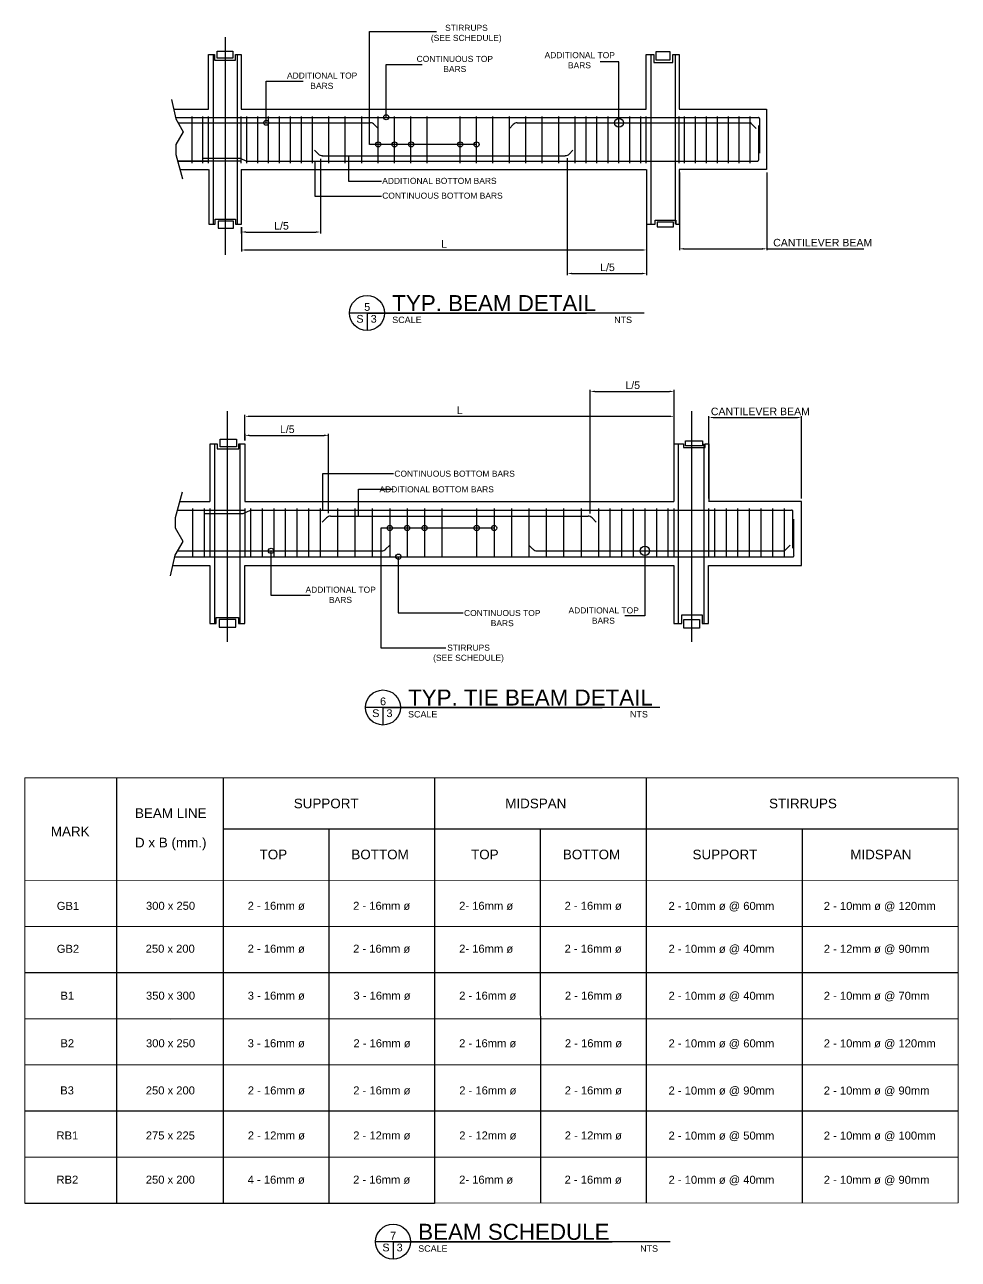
# Model space of a CAD drawing. Header units: inches. Extents: x -1 to 315328, y 6829 to 107833.
# Drawn here: x 209191 to 238359, y 7652 to 46211 of the extents above; entities that cross this region are included whole.
import ezdxf

# ---------------------------------------------------------------- set-up
doc = ezdxf.new("R2010")
doc.units = ezdxf.units.IN
doc.header["$MEASUREMENT"] = 0
for name, color, linetype in [('1', 7, 'Continuous'), ('3', 3, 'Continuous'), ('PDF6_0', 7, 'Continuous'), ('PDF6_GridLines', 7, 'Continuous'), ('PDF6_REBARS', 7, 'Continuous'), ('PDF6_TEXT', 7, 'Continuous'), ('PDF6_wall', 7, 'Continuous'), ('TEXTS', 2, 'Continuous')]:
    doc.layers.add(name, color=color, linetype=linetype)
doc.layers.add('Table(Main)', color=2, linetype='Continuous', lineweight=0)
doc.styles.add('Arial', font='arial.ttf', dxfattribs={"height": 250})
doc.styles.add('PDF Arial', font='arial.ttf')
doc.styles.get("Standard").update_dxf_attribs({"font": 'arial.ttf'})

msp = doc.modelspace()

# ---------------------------------------------------------------- linework, layer by layer
for p, q in [((218693.68102, 21092.11436), (221996.98724, 21092.11436)), ((225300.29346, 21093.86311), (228603.59968, 21093.86311)), ((233481.54534, 21092.11436), (238359.49103, 21092.11436))]:
    msp.add_line(p, q)
at = {"layer": '1'}
for p, q in [((212058.19931, 22687.11148), (212058.19931, 9409.43531)), ((215390.3748, 22692.11436), (215390.3748, 9396.43858)), ((221996.98724, 22693.86311), (221996.98724, 9398.18733)), ((221996.98724, 22689.46779), (221996.98724, 9414.78869)), ((228603.59968, 22691.21654), (228604.9708, 9415.26271)), ((228603.59968, 22691.21654), (228603.59968, 9416.53744)), ((215390.3748, 21092.11436), (238359.49103, 21092.11436)), ((218693.68102, 21092.11436), (218694.76103, 9409.43531)), ((225300.29346, 21093.86311), (225301.37347, 9411.18407)), ((233481.54534, 21092.58838), (233482.35322, 9415.26271)), ((209190.5535, 18047.42184), (238359.49103, 18051.93828)), ((209190.5535, 16606.58862), (238359.49103, 16611.02535)), ((209190.5535, 15166.58862), (238359.49103, 15171.90701)), ((209190.5535, 13726.58862), (238359.49103, 13731.90701)), ((209190.5535, 13726.58862), (238359.49103, 13731.10506)), ((209190.5535, 12286.58862), (238359.49103, 12291.10506)), ((209190.5535, 10845.7554), (238359.49103, 10850.19213)), ((209190.5535, 9405.7554), (221996.98724, 9408.0904))]:
    msp.add_line(p, q, dxfattribs=at)
at = {"layer": '1', "color": 0}
msp.add_line((213760.38372, 15167.42184), (238359.49103, 15171.90701), dxfattribs=at)
at = {"layer": 'PDF6_0', "linetype": 'Continuous'}
for points in [[(223308.42244, 42470.88956), (219967.97577, 42470.88956), (219967.97577, 45995.80268), (222057.25874, 45995.80268)], [(213844.49189, 43573.67808), (214931.23985, 43573.67808), (214931.23985, 45281.99775), (215119.71643, 45281.99775), (215119.71643, 45101.54144), (215777.37941, 45101.54144), (215777.37941, 45281.99775), (215957.83571, 45281.99775), (215957.83571, 43573.67808), (228609.82761, 43573.67808), (228609.82761, 45281.99775), (228850.43601, 45281.99775), (228850.43601, 45029.35892), (229439.9266, 45029.35892), (229439.9266, 45281.99775), (229636.42346, 45281.99775), (229636.42346, 43573.67808), (232371.33899, 43573.67808), (232371.33899, 41692.92239), (229636.42346, 41692.92239)], [(215075.60489, 45281.99775), (215075.60489, 39980.59258)], [(215825.50109, 45281.99775), (215825.50109, 39980.59258)], [(228754.19265, 45281.99775), (228754.19265, 39980.59258)], [(229359.7238, 45366.21069), (229359.7238, 45366.21069)], [(229508.09898, 45281.99775), (229508.09898, 39980.59258)], [(220485.28384, 43317.02912), (220485.28384, 44969.20682), (221608.12306, 44969.20682)], [(227755.66777, 43144.59309), (227755.66777, 45053.41976), (227166.17719, 45053.41976)], [(216731.79274, 43144.59309), (216731.79274, 44447.88861), (216816.00568, 44447.88861), (217886.71308, 44447.88861)], [(213904.644, 43317.02912), (232114.69002, 43317.02912)], [(232150.78128, 43280.93786), (232150.78128, 42202.21018)], [(213984.8468, 43144.59309), (219988.02647, 43144.59309)], [(220112.34081, 43092.46127), (220232.64502, 42972.15707)], [(224455.3225, 43092.46127), (224335.0183, 42972.15707)], [(224575.6267, 43144.59309), (231858.04106, 43144.59309)], [(231882.1019, 43132.56267), (232046.51764, 42972.15707)], [(232114.69002, 43060.38015), (232114.69002, 41981.65248)], [(214758.80383, 42041.80458), (215909.71403, 42041.80458), (216126.26159, 41945.56121), (232082.6089, 41945.56121)], [(218367.92989, 42170.12906), (218243.61554, 42290.43326)], [(218488.23409, 42117.99724), (226079.42923, 42117.99724)], [(226199.73343, 42170.12906), (226320.03763, 42290.43326)], [(215957.83571, 41945.56121), (213972.81638, 41945.56121), (214931.23985, 41945.56121)], [(214044.9989, 41692.92239), (214931.23985, 41692.92239)], [(214939.26013, 41692.92239), (214939.26013, 39980.59258), (215139.76713, 39980.59258), (215139.76713, 40132.97791), (215781.38955, 40132.97791), (215781.38955, 39980.59258), (215961.84585, 39980.59258), (215961.84585, 41692.92239)], [(215957.83571, 41692.92239), (228609.82761, 41692.92239)], [(228617.84789, 41692.92239), (228617.84789, 39980.59258), (228890.53741, 39980.59258), (228890.53741, 40100.89679), (229532.15982, 40100.89679), (229532.15982, 39980.59258), (229644.44374, 39980.59258), (229644.44374, 41692.92239)], [(214984.92865, 31316.64804), (214984.92865, 33125.22121), (215201.47622, 33125.22121), (215201.47622, 32968.82575), (215879.18989, 32968.82575), (215879.18989, 33125.22121), (216071.67661, 33125.22121), (216071.67661, 31316.64804)], [(215129.2937, 27511.02512), (215129.2937, 33125.22121)], [(215927.31157, 27511.02512), (215927.31157, 33125.22121)], [(229477.57484, 31316.64804), (229477.57484, 33125.22121), (229770.31507, 33125.22121), (229770.31507, 33000.90687), (230448.02874, 33000.90687), (230448.02874, 33125.22121), (230564.3228, 33125.22121), (230564.3228, 31316.64804)], [(229621.93989, 27511.02512), (229621.93989, 33125.22121)], [(230419.95776, 27511.02512), (230419.95776, 33125.22121)], [(213830.00832, 29323.60843), (214976.90837, 29323.60843), (214976.90837, 27511.02512), (215177.41538, 27511.02512), (215177.41538, 27699.5017), (215875.17975, 27699.5017), (215875.17975, 27511.02512), (216063.65633, 27511.02512), (216063.65633, 29323.60843), (229469.55456, 29323.60843), (229469.55456, 27511.02512), (229726.20353, 27511.02512), (229726.20353, 27775.69436), (230351.78538, 27775.69436), (230351.78538, 27511.02512), (230556.30252, 27511.02512), (230556.30252, 29323.60843), (233455.63379, 29323.60843), (233455.63379, 31316.64804), (230556.30252, 31316.64804)], [(214038.5356, 31316.64804), (214976.90837, 31316.64804)], [(216063.65633, 31316.64804), (229469.55456, 31316.64804)], [(213962.34294, 31043.95851), (214976.90837, 31043.95851)], [(214796.45207, 31104.11062), (214796.45207, 29568.22697)], [(214976.90837, 31104.11062), (214976.90837, 29568.22697)], [(216063.65633, 31104.11062), (216063.65633, 29568.22697)], [(216244.11263, 31104.11062), (216244.11263, 29568.22697)], [(216609.03538, 31104.11062), (216609.03538, 29568.22697)], [(216969.94799, 31104.11062), (216969.94799, 29568.22697)], [(217330.86059, 31104.11062), (217330.86059, 29568.22697)], [(217695.78334, 31104.11062), (217695.78334, 29568.22697)], [(218056.69594, 31104.11062), (218056.69594, 29568.22697)], [(218421.61869, 31104.11062), (218421.61869, 29568.22697)], [(218962.9876, 31104.11062), (218962.9876, 29568.22697)], [(219508.36665, 31104.11062), (219508.36665, 29568.22697)], [(220049.73555, 31104.11062), (220049.73555, 29568.22697)], [(220595.1146, 31104.11062), (220595.1146, 29568.22697)], [(221136.48351, 31104.11062), (221136.48351, 29568.22697)], [(221681.86256, 31104.11062), (221681.86256, 29568.22697)], [(222223.23147, 31104.11062), (222223.23147, 29568.22697)], [(223309.97943, 31104.11062), (223309.97943, 29568.22697)], [(223855.35847, 31104.11062), (223855.35847, 29568.22697)], [(224396.72738, 31104.11062), (224396.72738, 29568.22697)], [(224942.10643, 31104.11062), (224942.10643, 29568.22697)], [(225483.47534, 31104.11062), (225483.47534, 29568.22697)], [(226028.85439, 31104.11062), (226028.85439, 29568.22697)], [(226574.23344, 31104.11062), (226574.23344, 29568.22697)], [(227115.60235, 31104.11062), (227115.60235, 29568.22697)], [(227476.51495, 31104.11062), (227476.51495, 29568.22697)], [(227841.4377, 31104.11062), (227841.4377, 29568.22697)], [(228202.3503, 31104.11062), (228202.3503, 29568.22697)], [(228567.27305, 31104.11062), (228567.27305, 29568.22697)], [(228928.18565, 31104.11062), (228928.18565, 29568.22697)], [(229289.09826, 31104.11062), (229289.09826, 29568.22697)], [(229469.55456, 31104.11062), (229469.55456, 29568.22697)], [(230556.30252, 31104.11062), (230556.30252, 29568.22697)], [(230740.76896, 31104.11062), (230740.76896, 29568.22697)], [(231101.68157, 31104.11062), (231101.68157, 29568.22697)], [(231462.59417, 31104.11062), (231462.59417, 29568.22697)], [(231827.51692, 31104.11062), (231827.51692, 29568.22697)], [(232188.42953, 31104.11062), (232188.42953, 29568.22697)], [(232549.34213, 31104.11062), (232549.34213, 29568.22697)], [(232914.26488, 31104.11062), (232914.26488, 29568.22697)], [(223855.35847, 30490.55919), (220314.4048, 30490.55919), (220314.4048, 26753.10865), (222343.53567, 26753.10865)], [(216885.73504, 29776.75425), (216885.73504, 28393.25593), (218108.82776, 28393.25593)], [(228567.27305, 29776.75425), (228567.27305, 27751.63352), (227941.6912, 27751.63352)], [(220863.79399, 29592.28781), (220863.79399, 27839.8566), (222892.92486, 27839.8566)]]:
    msp.add_lwpolyline(points, dxfattribs=at)
for points in [[(215207.93952, 45386.26139), (215689.15632, 45386.26139), (215689.15632, 45169.71383), (215207.93952, 45169.71383)], [(228906.57797, 45109.56172), (229359.7238, 45109.56172), (229359.7238, 45366.21069), (228906.57797, 45366.21069)], [(215232.00036, 39852.2681), (215717.2273, 39852.2681), (215717.2273, 40072.8258), (215232.00036, 40072.8258)], [(228950.68951, 39896.37964), (229455.96716, 39896.37964), (229455.96716, 40044.75482), (228950.68951, 40044.75482)], [(215297.71958, 33261.56597), (215811.01751, 33261.56597), (215811.01751, 33028.97785), (215297.71958, 33028.97785)], [(229834.47731, 33217.45443), (230367.82594, 33217.45443), (230367.82594, 33057.04883), (229834.47731, 33057.04883)], [(215269.6486, 27398.7412), (215782.94653, 27398.7412), (215782.94653, 27631.32932), (215269.6486, 27631.32932)], [(229788.3607, 27631.32932), (230273.58765, 27631.32932), (230273.58765, 27358.6398), (229788.3607, 27358.6398)]]:
    msp.add_lwpolyline(points, close=True, dxfattribs=at)
for centre, radius in [((216733.79769, 43146.59805), 78.19785), ((220487.28879, 43319.03407), 78.19785), ((227757.67226, 43146.59758), 138.35042), ((220234.64997, 42472.89452), 78.19785), ((220747.9479, 42472.89452), 78.19785), ((221261.24583, 42472.89452), 78.19785), ((222797.12947, 42472.89452), 78.19785), ((223310.4274, 42472.89452), 78.19785), ((220597.12064, 30492.56522), 82.20691), ((221138.48954, 30492.56522), 82.20691), ((221683.86859, 30492.56522), 82.20691), ((223311.98546, 30492.56522), 82.20691), ((223857.36451, 30492.56522), 82.20691), ((216887.74108, 29778.76029), 82.20691), ((228569.27713, 29778.75833), 146.37111), ((220865.80002, 29594.29385), 82.20691)]:
    msp.add_circle(centre, radius, dxfattribs=at)
for centre, radius, start, end in [((232116.69717, 43282.945), 34.08411, 359.996507941, 90.003492068), ((219990.03376, 42974.17288), 170.42021, 44.997973998, 90.000745491), ((224577.62956, 42974.17288), 170.42021, 89.999254509, 135.002025999), ((231860.04539, 43110.50806), 34.08503, 45.002359977, 89.998750649), ((218490.23694, 42292.42759), 170.42021, 224.997973998, 270.000745491), ((226081.43652, 42292.42759), 170.42021, 269.999254509, 315.002026002), ((232084.61605, 41983.65547), 34.08411, 269.996507929, 0.003492044)]:
    msp.add_arc(centre, radius, start, end, dxfattribs=at)
at = {"layer": 'PDF6_GridLines', "linetype": 'Continuous'}
for points in [[(215452.55806, 45819.35652), (215452.55806, 39026.17925)], [(215530.3077, 26941.58523), (215530.3077, 34139.78664)], [(230030.97417, 26941.58523), (230030.97417, 34139.78664)]]:
    msp.add_lwpolyline(points, dxfattribs=at)
at = {"layer": 'PDF6_REBARS', "linetype": 'Continuous'}
for points in [[(219310.3128, 42117.99724), (219310.3128, 41692.92239)], [(219310.3128, 42085.91612), (219310.3128, 41319.97936), (220336.90866, 41319.97936)], [(218259.6561, 41941.55107), (218259.6561, 40858.81326), (220340.9188, 40858.81326)], [(218505.83163, 31051.9788), (218505.83163, 32198.87885), (220711.40866, 32198.87885)], [(219620.65057, 30899.59347), (219620.65057, 31709.64177), (220707.39852, 31709.64177)], [(219620.65057, 30863.50221), (219620.65057, 31316.64804)]]:
    msp.add_lwpolyline(points, dxfattribs=at)
at = {"layer": 'PDF6_TEXT', "linetype": 'Continuous'}
for points in [[(213772.30937, 43878.44873), (213908.65414, 43272.91758), (214145.2524, 42863.88329), (213916.67442, 42466.87942), (213916.67442, 42158.09864), (214125.2017, 41400.18217)], [(226143.59147, 42037.79444), (226143.59147, 38392.57712)], [(218428.08199, 42025.76402), (218428.08199, 39691.8625)], [(229644.44374, 41596.67903), (229644.44374, 39166.53415)], [(232379.35927, 41596.67903), (232379.35927, 39166.53415)], [(228617.84789, 40742.5192), (228617.84789, 38392.57712)], [(215961.84585, 39691.8625), (215961.84585, 39888.35936), (215961.84585, 39130.44289)], [(216106.21089, 39735.97404), (218287.72708, 39735.97404)], [(228617.84789, 39876.32894), (228617.84789, 39130.44289)], [(216106.21089, 39174.55443), (228477.49299, 39174.55443)], [(229784.79865, 39210.64569), (232239.00437, 39210.64569)], [(232379.35927, 39210.64569), (235411.02516, 39210.64569)], [(226287.95651, 38440.6988), (228477.49299, 38440.6988)], [(226858.95338, 30943.70501), (226858.95338, 34805.46989)], [(226999.30828, 34757.34821), (229337.21994, 34757.34821)], [(229477.57484, 32315.17292), (229477.57484, 34805.46989)], [(216071.67661, 33434.00199), (216071.67661, 33221.46457), (216071.67661, 34027.50272)], [(216212.03151, 33979.38104), (229337.21994, 33979.38104)], [(229477.57484, 33233.49499), (229477.57484, 34027.50272)], [(230564.3228, 31408.88126), (230564.3228, 33987.40132)], [(230708.68784, 33943.28978), (233323.29916, 33943.28978)], [(233463.65407, 31408.88126), (233463.65407, 33987.40132)], [(216212.03151, 33385.88031), (218541.92289, 33385.88031)], [(218686.28793, 30955.73543), (218686.28793, 33434.00199)], [(213749.80551, 28994.77694), (213894.17056, 29640.40949), (214146.80938, 30069.49448), (213902.19084, 30490.55919), (213902.19084, 30823.40081), (214122.74854, 31625.42882)]]:
    msp.add_lwpolyline(points, dxfattribs=at)
at = {"layer": 'PDF6_TEXT', "linetype": 'Continuous', "transparency": 33554559}
for points in [[(216106.21089, 39760.03488), (216106.21089, 39711.9132), (215961.84585, 39735.97404)], [(218287.72708, 39760.03488), (218287.72708, 39711.9132), (218428.08199, 39735.97404)], [(216106.21089, 39198.61527), (216106.21089, 39150.49359), (215961.84585, 39174.55443)], [(228477.49299, 39198.61527), (228477.49299, 39150.49359), (228617.84789, 39174.55443)], [(229784.79865, 39234.70653), (229784.79865, 39186.58485), (229644.44374, 39210.64569)], [(232239.00437, 39234.70653), (232239.00437, 39186.58485), (232379.35927, 39210.64569)], [(226287.95651, 38464.75964), (226287.95651, 38416.63796), (226143.59147, 38440.6988)], [(228477.49299, 38464.75964), (228477.49299, 38416.63796), (228617.84789, 38440.6988)], [(226999.30828, 34781.40905), (226999.30828, 34733.28737), (226858.95338, 34757.34821)], [(229337.21994, 34781.40905), (229337.21994, 34733.28737), (229477.57484, 34757.34821)], [(216212.03151, 34003.44188), (216212.03151, 33955.3202), (216071.67661, 33979.38104)], [(229337.21994, 34003.44188), (229337.21994, 33955.3202), (229477.57484, 33979.38104)], [(230708.68784, 33963.34048), (230708.68784, 33919.22894), (230564.3228, 33943.28978)], [(233323.29916, 33963.34048), (233323.29916, 33919.22894), (233463.65407, 33943.28978)], [(216212.03151, 33409.94115), (216212.03151, 33361.81947), (216071.67661, 33385.88031)], [(218541.92289, 33409.94115), (218541.92289, 33361.81947), (218686.28793, 33385.88031)]]:
    msp.add_solid(points, dxfattribs=at)
at = {"layer": 'PDF6_wall', "linetype": 'Continuous'}
for points in [[(214417.94192, 41889.41925), (214417.94192, 43341.08996)], [(214758.80383, 41889.41925), (214758.80383, 43341.08996)], [(214931.23985, 41889.41925), (214931.23985, 43341.08996)], [(215957.83571, 41889.41925), (215957.83571, 43341.08996)], [(216126.26159, 41889.41925), (216126.26159, 43341.08996)], [(216471.13364, 41889.41925), (216471.13364, 43341.08996)], [(216811.99554, 41889.41925), (216811.99554, 43341.08996)], [(217152.85745, 41889.41925), (217152.85745, 43341.08996)], [(217493.71935, 41889.41925), (217493.71935, 43341.08996)], [(217838.5914, 41889.41925), (217838.5914, 43341.08996)], [(218179.4533, 41889.41925), (218179.4533, 43341.08996)], [(218692.75123, 41889.41925), (218692.75123, 43341.08996)], [(219206.04916, 41889.41925), (219206.04916, 43341.08996)], [(219719.34709, 41889.41925), (219719.34709, 43341.08996)], [(220232.64502, 41889.41925), (220232.64502, 43341.08996)], [(220745.94294, 41889.41925), (220745.94294, 43341.08996)], [(221259.24087, 41889.41925), (221259.24087, 43341.08996)], [(221768.52866, 41889.41925), (221768.52866, 43341.08996)], [(222795.12452, 41889.41925), (222795.12452, 43341.08996)], [(223308.42244, 41889.41925), (223308.42244, 43341.08996)], [(223821.72037, 41889.41925), (223821.72037, 43341.08996)], [(224335.0183, 41889.41925), (224335.0183, 43341.08996)], [(224848.31623, 41889.41925), (224848.31623, 43341.08996)], [(225361.61416, 41889.41925), (225361.61416, 43341.08996)], [(225874.91208, 41889.41925), (225874.91208, 43341.08996)], [(226388.21001, 41889.41925), (226388.21001, 43341.08996)], [(226729.07192, 41889.41925), (226729.07192, 43341.08996)], [(227069.93382, 41889.41925), (227069.93382, 43341.08996)], [(227414.80587, 41889.41925), (227414.80587, 43341.08996)], [(227755.66777, 41889.41925), (227755.66777, 43341.08996)], [(228096.52968, 41889.41925), (228096.52968, 43341.08996)], [(228437.39159, 41889.41925), (228437.39159, 43341.08996)], [(228609.82761, 41889.41925), (228609.82761, 43341.08996)], [(229636.42346, 41889.41925), (229636.42346, 43341.08996)], [(229808.85949, 41889.41925), (229808.85949, 43341.08996)], [(230149.72139, 41889.41925), (230149.72139, 43341.08996)], [(230490.5833, 41889.41925), (230490.5833, 43341.08996)], [(230831.4452, 41889.41925), (230831.4452, 43341.08996)], [(231176.31725, 41889.41925), (231176.31725, 43341.08996)], [(231517.17915, 41889.41925), (231517.17915, 43341.08996)], [(231858.04106, 41889.41925), (231858.04106, 43341.08996)], [(213962.34294, 31043.95851), (216063.65633, 31043.95851)], [(214435.53947, 31104.11062), (214435.53947, 29568.22697)], [(214796.45207, 30943.70501), (216015.53465, 30943.70501), (216244.11263, 31043.95851), (233150.86314, 31043.95851)], [(218746.44003, 30863.50221), (226790.781, 30863.50221)], [(233186.9544, 29864.97734), (233186.9544, 31007.86725)], [(218618.11555, 30807.36025), (218489.79107, 30679.03577)], [(226919.10548, 30807.36025), (227047.42996, 30679.03577)], [(233223.04566, 29628.37907), (233223.04566, 30771.26899)], [(213974.37336, 29776.75425), (220338.46564, 29776.75425)], [(220466.79012, 29828.88608), (220595.1146, 29957.21056)], [(225070.43091, 29828.88608), (224942.10643, 29957.21056)], [(225198.7554, 29776.75425), (232914.26488, 29776.75425)], [(232938.32572, 29784.77454), (233110.76174, 29957.21056)], [(213890.16042, 29592.28781), (233186.9544, 29592.28781)]]:
    msp.add_lwpolyline(points, dxfattribs=at)
for centre, radius, start, end in [((218748.44729, 30681.03116), 182.47105, 90.000688122, 134.998774583), ((226792.78391, 30681.03123), 182.47098, 45.001216333, 89.999320963), ((233152.86883, 31009.87294), 38.09572, 359.999074331, 90.000925677), ((220340.46855, 29959.22523), 182.47098, 270.000679037, 314.998783667), ((225200.76266, 29959.2253), 182.47105, 225.001225417, 269.999311878), ((232916.26778, 29814.85611), 38.10186, 270.003255032, 314.998471151), ((233188.96009, 29630.38353), 38.09572, 269.999074323, 0.000925671)]:
    msp.add_arc(centre, radius, start, end, dxfattribs=at)
at = {"layer": 'Table(Main)'}
for p, q in [((209190.5535, 22686.58862), (238359.49103, 22691.90701)), ((209190.5535, 22686.58862), (209190.5535, 9405.7554)), ((238359.49103, 22692.58838), (238359.49103, 9411.75516)), ((209190.5535, 19487.42184), (238359.49103, 19491.93828)), ((209190.5535, 9405.7554), (238359.49103, 9411.75516))]:
    msp.add_line(p, q, dxfattribs=at)
at = {"layer": 'TEXTS'}
for p, q in [((228542.1936, 37203.26158), (219341.71904, 37203.26158)), ((219888.63364, 37203.26158), (226738.30108, 37203.26158)), ((219888.63364, 37203.26158), (219888.63364, 36656.34698)), ((219888.63364, 37203.26158), (219888.63364, 36656.34698)), ((219888.63364, 37203.26158), (219888.63364, 36656.34698)), ((229036.40898, 24885.72618), (219835.93442, 24885.72618)), ((220382.84902, 24885.72618), (227232.51646, 24885.72618)), ((220382.84902, 24885.72618), (220382.84902, 24338.81159)), ((220382.84902, 24885.72618), (220382.84902, 24338.81159)), ((220382.84902, 24885.72618), (220382.84902, 24338.81159)), ((229353.32845, 8199.06785), (220152.8539, 8199.06785)), ((220699.7685, 8199.06785), (227549.43594, 8199.06785)), ((220699.7685, 8199.06785), (220699.7685, 7652.15325)), ((220699.7685, 8199.06785), (220699.7685, 7652.15325)), ((220699.7685, 8199.06785), (220699.7685, 7652.15325))]:
    msp.add_line(p, q, dxfattribs=at)
for centre in [(219888.63364, 37203.26158), (219888.63364, 37203.26158), (219888.63364, 37203.26158), (220382.84902, 24885.72618), (220382.84902, 24885.72618), (220382.84902, 24885.72618), (220699.7685, 8199.06785), (220699.7685, 8199.06785), (220699.7685, 8199.06785)]:
    msp.add_circle(centre, 546.9146, dxfattribs=at)

# ---------------------------------------------------------------- texts
for s, p in [('5', (219798.27604, 37274.35113)), ('S', (219553.61765, 36904.01295)), ('3', (220000.40548, 36904.01295)), ('6', (220292.49142, 24956.81574)), ('S', (220047.83303, 24586.47755)), ('3', (220494.62086, 24586.47755)), ('7', (220609.41089, 8270.15741)), ('S', (220364.75251, 7899.81922)), ('3', (220811.54034, 7899.81922))]:
    msp.add_text(s, height=242.20035).set_placement(p)
at = {"layer": '3', "color": 6, "style": 'Arial'}
for s, p in [('SUPPORT', (217597.891, 21738.77376)), ('MIDSPAN', (224204.50344, 21738.9784)), ('STIRRUPS', (232446.61707, 21738.9784)), ('BEAM LINE', (212637.75215, 21437.3568)), ('MARK', (210007.47567, 20865.06205)), ('D x B (mm.)', (212636.11504, 20517.76461)), ('TOP', (216529.4277, 20145.70026)), ('BOTTOM', (219397.8766, 20145.70026)), ('TOP', (223136.04014, 20145.70026)), ('BOTTOM', (226004.48903, 20145.70026)), ('SUPPORT', (230055.94765, 20145.70026)), ('MIDSPAN', (234984.51327, 20145.9049))]:
    msp.add_text(s, height=300, dxfattribs=at).set_placement(p)
at = {"layer": '3', "color": 0, "style": 'Arial'}
for s, p in [('GB1', (210193.53145, 18564.51552)), ('300 x 250', (212980.72131, 18567.75563)), ('2 - 16mm ø', (216157.50581, 18567.75563)), ('2 - 16mm ø', (219452.17931, 18567.75563)), ('2- 16mm ø', (222764.11825, 18567.75563)), ('2 - 16mm ø', (226058.79174, 18567.75563)), ('2 - 10mm ø @ 60mm ', (229306.48678, 18564.17446)), ('2 - 10mm ø @ 120mm ', (234156.23322, 18564.17446)), ('GB2', (210193.53145, 17224.76614)), ('250 x 200', (212970.48939, 17228.00625)), ('2 - 16mm ø', (216157.50581, 17228.00625)), ('2 - 16mm ø', (219452.17931, 17228.00625)), ('2- 16mm ø', (222764.11825, 17228.00625)), ('2 - 16mm ø', (226058.79174, 17228.00625)), ('2 - 10mm ø @ 40mm ', (229306.48678, 17224.42508)), ('2 - 12mm ø @ 90mm ', (234156.23322, 17224.42508)), ('B1', (210308.40695, 15761.7925)), ('350 x 300', (212980.72131, 15761.7925)), ('3 - 16mm ø', (216158.87006, 15761.7925)), ('3 - 16mm ø', (219462.41123, 15761.7925)), ('2 - 16mm ø', (222765.4825, 15761.7925)), ('2 - 16mm ø', (226069.02367, 15761.7925)), ('2 - 10mm ø @ 40mm ', (229306.48678, 15758.21133)), ('2 - 10mm ø @ 70mm ', (234156.23322, 15758.21133)), ('B2', (210308.40695, 14274.72399)), ('300 x 250', (212980.72131, 14274.72399)), ('3 - 16mm ø', (216157.50581, 14274.72399)), ('2 - 16mm ø', (219462.41123, 14274.72399)), ('2 - 16mm ø', (222764.11825, 14274.72399)), ('2 - 16mm ø', (226069.02367, 14274.72399)), ('2 - 10mm ø @ 60mm ', (229306.48678, 14271.14282)), ('2 - 10mm ø @ 120mm ', (234156.23322, 14271.14282)), ('B3', (210301.41514, 12802.09903)), ('250 x 200', (212974.92322, 12802.09903)), ('2 - 16mm ø', (216161.76911, 12802.09903)), ('2 - 16mm ø', (219456.61314, 12802.09903)), ('2 - 16mm ø', (222768.38155, 12802.09903)), ('2 - 16mm ø', (226063.22558, 12802.09903)), ('2 - 10mm ø @ 90mm ', (229306.48678, 12798.51785)), ('2 - 10mm ø @ 90mm ', (234156.23322, 12798.51785)), ('RB1', (210184.66378, 11395.18623)), ('275 x 225', (212974.92322, 11395.18623)), ('2 - 12mm ø', (216161.76911, 11395.18623)), ('2 - 12mm ø', (219456.61314, 11395.18623)), ('2 - 12mm ø', (222768.38155, 11395.18623)), ('2 - 12mm ø', (226063.22558, 11395.18623)), ('2 - 10mm ø @ 50mm ', (229306.48678, 11391.60506)), ('2 - 10mm ø @ 100mm ', (234156.23322, 11391.60506)), ('RB2', (210184.66378, 10014.80261)), ('250 x 200', (212974.92322, 10014.80261)), ('4 - 16mm ø', (216157.50581, 10014.80261)), ('2 - 16mm ø', (219452.17931, 10014.80261)), ('2- 16mm ø', (222764.11825, 10014.80261)), ('2 - 16mm ø', (226058.79174, 10014.80261)), ('2 - 10mm ø @ 40mm ', (229306.48678, 10011.22143)), ('2 - 10mm ø @ 90mm ', (234156.23322, 10011.22143))]:
    msp.add_text(s, height=250, dxfattribs=at).set_placement(p)
at = {"layer": 'PDF6_TEXT', "linetype": 'Continuous', "attachment_point": 7, "style": 'PDF Arial'}
for s, insert, char_height in [('(SEE SCHEDULE)', (221880.81258, 45647.5816), 188.7121513), ('STIRRUPS', (222325.93813, 46016.64537), 188.712151), ('CONTINUOUS TOP', (221435.68703, 45046.19148), 188.7121513), ('ADDITIONAL TOP', (225433.79668, 45162.48554), 188.7121513), ('BARS', (222269.79617, 44729.39041), 188.712151), ('BARS', (226163.64217, 44845.68447), 188.712151), ('ADDITIONAL TOP', (217385.44557, 44524.87327), 188.7121513), ('BARS', (218115.29106, 44204.06206), 188.712151), ('ADDITIONAL BOTTOM BARS', (220360.9695, 41236.55842), 188.7121513), ('CONTINUOUS BOTTOM BARS', (220360.9695, 40775.39231), 188.7121513), ('L/5', (216984.43156, 39808.14403), 235.889471), ('L', (222201.62379, 39246.73695), 235.88947), ('CANTILEVER BEAM', (232575.85613, 39282.81568), 235.8894715), ('L/5', (227170.18733, 38512.86879), 235.889471), ('L/5', (227957.73176, 34829.5182), 235.889471), ('L', (222688.40772, 34051.56356), 235.88947), ('CANTILEVER BEAM', (230628.48504, 34011.44963), 235.8894715), ('L/5', (217166.44485, 33454.04016), 235.889471), ('CONTINUOUS BOTTOM BARS', (220739.47964, 32091.39706), 188.7121513), ('ADDITIONAL BOTTOM BARS', (220274.3034, 31602.15998), 188.7121513), ('ADDITIONAL TOP', (217964.46272, 28466.23045), 188.7121513), ('BARS', (218698.31835, 28149.42938), 188.712151), ('CONTINUOUS TOP', (222916.9857, 27740.3951), 188.7121513), ('ADDITIONAL TOP', (226181.23971, 27820.5979), 188.7121513), ('BARS', (223751.09483, 27423.59403), 188.712151), ('BARS', (226911.0852, 27499.78669), 188.712151), ('STIRRUPS', (222391.65735, 26657.65728), 188.712151), ('(SEE SCHEDULE)', (221950.54194, 26288.5935), 188.7121513)]:
    msp.add_mtext(s, dxfattribs=dict(at, insert=insert, char_height=char_height))
at = {"layer": 'TEXTS'}
for s, height, p in [('TYP. BEAM DETAIL', 499.9996013, (220674.86518, 37265.42859)), ('SCALE', 200, (220674.23766, 36892.45089)), ('NTS', 200, (227607.88248, 36892.45089)), ('TYP. TIE BEAM DETAIL', 499.9996013, (221169.08056, 24947.89319)), ('SCALE', 200, (221168.45304, 24574.91549)), ('NTS', 200, (228102.09786, 24574.91549)), ('BEAM SCHEDULE', 499.9996013, (221486.00003, 8261.23486)), ('SCALE', 200, (221485.37251, 7888.25716)), ('NTS', 200, (228419.01733, 7888.25716))]:
    msp.add_text(s, height=height, dxfattribs=at).set_placement(p)

doc.saveas('drawing.dxf')
